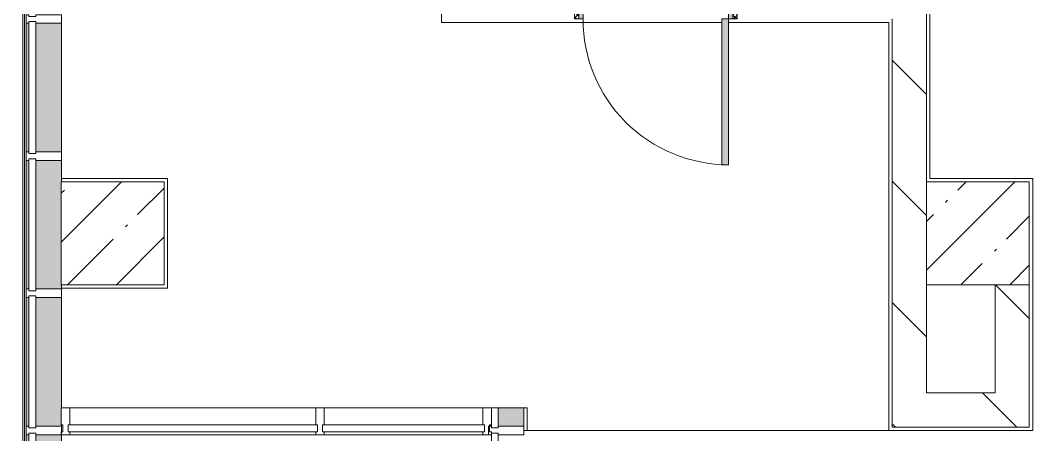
# Model space of a CAD drawing. Header units: millimetres. Extents: x 35881 to 234190, y -8553 to 29063.
# Drawn here: x 111000 to 116910, y 20725 to 23143 of the extents above; entities that cross this region are included whole.
import ezdxf

# ---------------------------------------------------------------- set-up
doc = ezdxf.new("R2010")
doc.units = ezdxf.units.MM
for name, color, linetype, lineweight, true_color in [('A-DETL-GENF-3', 7, 'Continuous', 5, 0xaaaaaa), ('A-DETL-GENF-4', 7, 'Continuous', 5, 0xe2e2e2), ('A-DOOR-4', 7, 'Continuous', 5, 0xaaaaaa), ('A-DOOR-5', 7, 'Continuous', 5, 0xe2e2e2), ('A-DOOR-FRAM-2', 7, 'Continuous', 5, 0xe2e2e2), ('A-DOOR-FRAM-3', 7, 'Continuous', 5, 0xaaaaaa), ('A-FLOR-1', 7, 'Continuous', 5, 0xaaaaaa), ('A-GLAZ-CWMG-4', 7, 'Continuous', 5, 0x383e42)]:
    doc.layers.add(name, color=color, linetype=linetype, lineweight=lineweight, true_color=true_color)
for name, color, linetype, lineweight in [('A-GLAZ-CURT-3', 7, 'Continuous', 5), ('A-GLAZ-CWMG-3', 7, 'Continuous', 5), ('I-WALL-4', 7, 'Continuous', 5), ('S-COLS-1', 7, 'Continuous', 5)]:
    doc.layers.add(name, color=color, linetype=linetype, lineweight=lineweight)
pattern_1 = [(135, (107179.66, 0), (-353.553, -353.553), [])]

# ---------------------------------------------------------------- blocks, each defined once
blk = doc.blocks.new('Системная панель - Стекло - 40мм-V261-1_10_2_птичка')
at = {"layer": 'A-GLAZ-CURT-3'}
for p, q in [((385, 40), (-385, 40)), ((-385, 40), (-385, 0)), ((-385, 0), (385, 0)), ((385, 0), (385, 40))]:
    blk.add_line(p, q, dxfattribs=at)
blk = doc.blocks.new('Прямоугольный импост - Импост структурный с накладкой - 190мм-23186010-1_10_2_птичка')
at = {"layer": 'A-GLAZ-CWMG-4'}
for points in [[(3861.1, 23175.1), (3871.1, 23175.1), (3871.1, 23925.1), (3854.1, 23925.1), (3854.1, 23175.1)], [(4031.1, 23175.1), (4061.1, 23175.1), (4060, 23925.1), (3911.1, 23925.1), (3911.1, 23175.1), (4006.1, 23175.1)]]:
    blk.add_hatch(color=256, dxfattribs=at).paths.add_polyline_path(points)
at = {"layer": 'A-GLAZ-CWMG-3'}
for p, q in [((3854.1, 23175.1), (3854.1, 23925.1)), ((4061.1, 23175.1), (4061.1, 23925.1))]:
    blk.add_line(p, q, dxfattribs=at)
blk = doc.blocks.new('Прямоугольный импост - Импост структурный с накладкой - 190мм-22862219-1_10_2_птичка')
at = {"layer": 'A-GLAZ-CWMG-3'}
for p, q in [((-25, 0), (-25, 17)), ((-25, 17), (25, 17)), ((-15, 0), (-25, 0)), ((-15, -40), (-15, 0)), ((25, 0), (15, 0)), ((15, 0), (15, -40)), ((25, 17), (25, 0)), ((-25, -190), (-25, -40)), ((-25, -40), (-15, -40)), ((15, -40), (25, -40)), ((25, -40), (25, -190)), ((25, -190), (-25, -190))]:
    blk.add_line(p, q, dxfattribs=at)
blk = doc.blocks.new('Системная панель - Стекло - 40мм-23189506-1_10_2_птичка')
at = {"layer": 'A-GLAZ-CURT-3'}
for p, q in [((727.5, 40), (-727.5, 40)), ((-727.5, 40), (-727.5, 0)), ((-727.5, 0), (727.5, 0)), ((727.5, 0), (727.5, 40))]:
    blk.add_line(p, q, dxfattribs=at)
blk = doc.blocks.new('Прямоугольный импост - Импост структурный с накладкой - 160мм-19877844-1_10_2_птичка')
at = {"layer": 'A-GLAZ-CWMG-3'}
for p, q in [((-50, 0), (-50, 17)), ((-50, 17), (0, 17)), ((-40, 0), (-50, 0)), ((-40, -40), (-40, 0)), ((0, 0), (-10, 0)), ((-10, 0), (-10, -40)), ((0, 7), (0, 0)), ((-50, -140), (-50, -40)), ((-50, -40), (-40, -40)), ((-10, -40), (0, -40)), ((0, -40), (0, -140)), ((0, -140), (-50, -140))]:
    blk.add_line(p, q, dxfattribs=at)
blk = doc.blocks.new('Прямоугольный импост - Импост структурный с накладкой - 190мм-24242608-1_10_2_птичка')
at = {"layer": 'A-GLAZ-CWMG-4'}
for points in [[(6610, 20775), (6760, 20775), (6760, 20882), (6610, 20882)], [(6570, 20775), (6570, 20782), (6560, 20782), (6560, 20775)]]:
    blk.add_hatch(color=256, dxfattribs=at).paths.add_polyline_path(points)
at = {"layer": 'A-GLAZ-CWMG-3'}
for p in [(6610, 20882), (6760, 20775)]:
    blk.add_line(p, (6760, 20882), dxfattribs=at)
blk = doc.blocks.new('Прямоугольный импост - Импост структурный с накладкой - 160мм-19877847-1_10_2_птичка')
at = {"layer": 'A-GLAZ-CWMG-3'}
for p, q in [((0, 17), (-50, 17)), ((-50, 17), (-50, 0)), ((-50, 0), (-40, 0)), ((-40, 0), (-40, -40)), ((-10, -40), (-10, 0)), ((-10, 0), (0, 0)), ((0, 0), (0, 17)), ((-40, -40), (-50, -40)), ((-50, -40), (-50, -140)), ((0, -40), (-10, -40)), ((0, -140), (0, -40)), ((-50, -140), (0, -140))]:
    blk.add_line(p, q, dxfattribs=at)
blk = doc.blocks.new('Прямоугольный импост - Импост структурный с накладкой - 160мм-23189503-1_10_2_птичка')
at = {"layer": 'A-GLAZ-CWMG-3'}
for p, q in [((5545, 20882), (4110, 20882)), ((5545, 20725), (4110, 20725))]:
    blk.add_line(p, q, dxfattribs=at)
blk = doc.blocks.new('Системная панель - Стекло - 40мм-23998919-1_10_2_птичка')
at = {"layer": 'A-GLAZ-CURT-3'}
for p, q in [((385, 40), (-385, 40)), ((-385, 40), (-385, 0)), ((385, 0), (385, 40)), ((-385, 0), (385, 0))]:
    blk.add_line(p, q, dxfattribs=at)
blk = doc.blocks.new('Прямоугольный импост - Импост структурный с накладкой - 190мм-23188961-1_10_2_птичка')
at = {"layer": 'A-GLAZ-CWMG-4'}
for points in [[(3871.1, 21150.1), (3871.1, 21525.1), (3854.1, 21525.1), (3854.1, 21150.1), (3861.1, 21150.1)], [(4031.1, 21150.1), (4061.1, 21150.1), (4060, 21525.1), (3911.1, 21525.1), (3911.1, 21150.1), (4006.1, 21150.1)]]:
    blk.add_hatch(color=256, dxfattribs=at).paths.add_polyline_path(points)
at = {"layer": 'A-GLAZ-CWMG-3'}
for p, q in [((3854.1, 21150.1), (3854.1, 21525.1)), ((4061.1, 21150.1), (4061.1, 21525.1))]:
    blk.add_line(p, q, dxfattribs=at)
blk = doc.blocks.new('110_Дверь_СКБ_1Ст_Внутренняя1 - Д-8т 950x2100h_СУ-31746493-1_10_2_птичка')
at = {"layer": 'A-DOOR-4'}
h = blk.add_hatch(dxfattribs=at)
h.set_pattern_fill('FP_83', color=256, style=0, pattern_type=2)
h.set_pattern_definition([(135, (1826.41, 104.685), (-14.14214, -14.14214), []), (225, (1826.41, 104.685), (14.14214, -14.14214), [])])
h.paths.add_polyline_path([(462.5, 40), (462.5, -40), (487.5, -40), (487.5, 40)])
at = {"layer": 'A-DOOR-5'}
h = blk.add_hatch(color=256, dxfattribs=at)
h.paths.add_polyline_path([(-412.5, 40), (-437.5, 40), (-437.5, -40), (-402.5, -40), (-402.5, 0), (-412.5, 0)])
h.paths.add_polyline_path([(437.5, 40), (437.5, 0), (427.5, 0), (427.5, -40), (462.5, -40), (462.5, 40)])
at = {"layer": 'A-DOOR-FRAM-2'}
for points in [[(-412.5, 890), (-412.5, 40), (-372.5, 40), (-372.5, 890)], [(-462.5, -40), (-492.5, -40), (-492.5, -48), (-422.5, -48), (-422.5, -40), (-456.7, -40)], [(456.5, -40), (447.5, -40), (447.5, -48), (517.5, -48), (517.5, -40), (462.5, -40)]]:
    blk.add_hatch(color=256, dxfattribs=at).paths.add_polyline_path(points)
at = {"layer": 'A-DOOR-FRAM-3'}
h = blk.add_hatch(dxfattribs=at)
h.set_pattern_fill('FP_84', color=256, style=0, pattern_type=2)
h.set_pattern_definition([(45, (-296.384, 104.685), (-14.1421, 14.1421), []), (135, (-296.384, 104.685), (-14.1421, -14.1421), [])])
h.paths.add_polyline_path([(-462.5, 40), (-456.7, -40), (-437.5, -40), (-437.5, 40)])
at = {"layer": 'A-DOOR-4'}
for p, q in [((-412.5, 890), (-412.5, 40)), ((-372.5, 890), (-412.5, 890)), ((-372.5, 40), (-372.5, 890)), ((-412.5, 40), (-372.5, 40))]:
    blk.add_line(p, q, dxfattribs=at)
blk.add_arc((-412.5, 40), 850, 360, 90, dxfattribs=at)
at = {"layer": 'A-DOOR-FRAM-3'}
for p, q in [((-437.5, 40), (-462.5, 40)), ((-462.5, 40), (-462.5, -40)), ((-412.5, 40), (-437.5, 40)), ((-437.5, 40), (-437.5, -40)), ((-437.5, -40), (-437.5, 40)), ((-412.5, 0), (-412.5, 40)), ((-402.5, 0), (-412.5, 0)), ((-402.5, -40), (-402.5, 0)), ((437.5, 0), (427.5, 0)), ((427.5, 0), (427.5, -40)), ((437.5, 40), (437.5, 0)), ((462.5, 40), (437.5, 40)), ((462.5, -40), (462.5, 40)), ((487.5, 40), (462.5, 40)), ((462.5, 40), (462.5, -40)), ((487.5, -40), (487.5, 40)), ((-422.5, -40), (-492.5, -40)), ((-492.5, -40), (-492.5, -48)), ((-492.5, -48), (-422.5, -48)), ((-462.5, -40), (-437.5, -40)), ((-422.5, -39), (-437.5, -39)), ((-437.5, -39), (-437.5, -40)), ((-437.5, -40), (-402.5, -40)), ((-437.5, -40), (-422.5, -40)), ((-422.5, -40), (-422.5, -39)), ((-422.5, -48), (-422.5, -40)), ((427.5, -40), (462.5, -40)), ((462.5, -39), (447.5, -39)), ((447.5, -39), (447.5, -40)), ((447.5, -40), (462.5, -40)), ((517.5, -40), (447.5, -40)), ((447.5, -40), (447.5, -48)), ((447.5, -48), (517.5, -48)), ((462.5, -40), (462.5, -39)), ((462.5, -40), (487.5, -40)), ((517.5, -48), (517.5, -40))]:
    blk.add_line(p, q, dxfattribs=at)
blk = doc.blocks.new('Прямоугольный импост - Импост структурный с накладкой - 190мм-23190277-1_10_2_птичка')
at = {"layer": 'A-GLAZ-CWMG-4'}
for points in [[(3861.1, 19950.1), (3871.1, 19950.1), (3871.1, 20725.1), (3854.1, 20725.1), (3854.1, 19950.1)], [(4006.1, 19950.1), (4061.1, 19950.1), (4060, 20725.1), (3911.1, 20725), (3911.1, 19950.1)], [(3871.1, 19950.1), (3911.1, 19950.1), (3910, 20627.1), (3871.1, 20627.1), (3871.1, 20192.4)]]:
    blk.add_hatch(color=256, dxfattribs=at).paths.add_polyline_path(points)
at = {"layer": 'A-GLAZ-CWMG-3'}
for p, q in [((3854.1, 19950.1), (3854.1, 20725.1)), ((4061.1, 19950.1), (4061.1, 20725.1)), ((3871.1, 19950.1), (3871.1, 20627.1)), ((3911.1, 19950.1), (3911.1, 20627.1))]:
    blk.add_line(p, q, dxfattribs=at)
blk = doc.blocks.new('Системная панель - Стекло - 40мм-31929511-1_10_2_птичка')
at = {"layer": 'A-GLAZ-CURT-3'}
for p, q in [((58.5, 40), (-58.5, 40)), ((-58.5, 40), (-58.5, 0)), ((-58.5, 0), (58.5, 0)), ((58.5, 0), (58.5, 40))]:
    blk.add_line(p, q, dxfattribs=at)
blk = doc.blocks.new('Прямоугольный импост - Импост структурный с накладкой - 190мм-23188962-1_10_2_птичка')
at = {"layer": 'A-GLAZ-CWMG-4'}
for points in [[(3861.1, 20775.1), (3871.1, 20775.1), (3871.1, 21150.1), (3854.1, 21150.1), (3854.1, 20775.1)], [(4060, 20775.1), (4061.1, 20775.1), (4060, 21150.1), (3911.1, 21150.1), (3911.1, 20775.1), (4031.1, 20775.1)]]:
    blk.add_hatch(color=256, dxfattribs=at).paths.add_polyline_path(points)
at = {"layer": 'A-GLAZ-CWMG-3'}
for p, q in [((3854.1, 20775.1), (3854.1, 21150.1)), ((4061.1, 20882), (4061.1, 21150.1)), ((4061.1, 20775.1), (4061.1, 20782))]:
    blk.add_line(p, q, dxfattribs=at)
blk = doc.blocks.new('Прямоугольный импост - Импост структурный с накладкой - 190мм-V268-1_10_2_птичка')
at = {"layer": 'A-GLAZ-CWMG-3'}
for p, q in [((-25, 0), (-25, 17)), ((-25, 17), (25, 17)), ((-15, 0), (-25, 0)), ((-15, -40), (-15, 0)), ((25, 17), (25, 0)), ((-25, -190), (-25, -40)), ((-25, -40), (-15, -40)), ((25, -40), (25, -190)), ((25, -190), (-25, -190))]:
    blk.add_line(p, q, dxfattribs=at)
blk = doc.blocks.new('Системная панель - Стекло - 40мм-23770450-1_10_2_птичка')
at = {"layer": 'A-GLAZ-CURT-3'}
for p, q in [((472.5, 40), (-472.5, 40)), ((-472.5, 40), (-472.5, 0)), ((-472.5, 0), (472.5, 0)), ((472.5, 0), (472.5, 40))]:
    blk.add_line(p, q, dxfattribs=at)
blk = doc.blocks.new('Прямоугольный импост - Импост структурный с накладкой - 160мм-23770448-1_10_2_птичка')
at = {"layer": 'A-GLAZ-CWMG-3'}
for p, q in [((6520, 20882), (5595, 20882)), ((6520, 20725), (5595, 20725))]:
    blk.add_line(p, q, dxfattribs=at)
blk = doc.blocks.new('Прямоугольный импост - Импост структурный с накладкой - 160мм-19877843-1_10_2_птичка')
at = {"layer": 'A-GLAZ-CWMG-3'}
for p, q in [((-25, 0), (-25, 17)), ((-25, 17), (25, 17)), ((-15, 0), (-25, 0)), ((-15, -40), (-15, 0)), ((25, 0), (15, 0)), ((15, 0), (15, -40)), ((25, 17), (25, 0)), ((-25, -140), (-25, -40)), ((-25, -40), (-15, -40)), ((15, -40), (25, -40)), ((25, -40), (25, -140)), ((25, -140), (-25, -140))]:
    blk.add_line(p, q, dxfattribs=at)
blk = doc.blocks.new('BSC_Колонна _Прямоугольная - 600х600-V325-1_10_2_птичка')
at = {"layer": 'S-COLS-1'}
h = blk.add_hatch(dxfattribs=at)
h.set_pattern_fill('FP_157', color=256, style=0, pattern_type=2)
h.set_pattern_definition([(45, (-4360, -21900), (-285.123, 285.123), []), (45, (-4074.88, -21900), (-285.123, 285.123), [504.031, -100.806, 16.764, -84.042])])
h.paths.add_polyline_path([(163.6, -300), (300, -300), (300, 300), (-300, 300), (-300, -300), (44.3, -300)])
for p, q in [((300, 300), (-300, 300)), ((-300, 300), (-300, -300)), ((300, -300), (300, 300)), ((-300, -300), (300, -300))]:
    blk.add_line(p, q, dxfattribs=at)
blk = doc.blocks.new('Прямоугольный импост - Импост структурный с накладкой - 190мм-V330-1_10_2_птичка')
at = {"layer": 'A-GLAZ-CWMG-3'}
for p, q in [((-25, 0), (-25, 17)), ((-25, 17), (25, 17)), ((-15, 0), (-25, 0)), ((-15, -40), (-15, 0)), ((25, 17), (25, 0)), ((-25, -190), (-25, -40)), ((-25, -40), (-15, -40)), ((25, -40), (25, -190)), ((25, -190), (-25, -190))]:
    blk.add_line(p, q, dxfattribs=at)
blk = doc.blocks.new('Дверь_Витражная_остекление_ - ДВН_ДАО_Главный вход_1800 в свету 3-32257949-1_10_2_птичка')
at = {"layer": 'A-DETL-GENF-4'}
for points in [[(-707, -109.5), (-707, -17), (-752, -17), (-752, -504), (-707, -504), (-707, -135.7)], [(860, -187.5), (860, -17), (815, -17), (815, -1000), (860, -1000)]]:
    blk.add_hatch(color=256, dxfattribs=at).paths.add_polyline_path(points)
at = {"layer": 'A-DETL-GENF-3'}
for p, q in [((-752, -504), (-752, -17)), ((-752, -17), (-752, -504)), ((-707, -504), (-707, -17)), ((-707, -504), (-707, -17)), ((815, -1000), (815, -17)), ((815, -17), (815, -1000)), ((860, -1000), (860, -17)), ((860, -1000), (860, -17)), ((-752, -80), (-707, -80)), ((-742, -424), (-742, -80)), ((-698, -424), (-698, -80)), ((806, -920), (806, -80)), ((860, -80), (815, -80)), ((850, -920), (850, -80)), ((-752, -424), (-707, -424)), ((-752, -504), (-707, -504)), ((-752, -504), (-707, -504)), ((860, -920), (815, -920)), ((860, -1000), (815, -1000)), ((815, -1000), (860, -1000))]:
    blk.add_line(p, q, dxfattribs=at)
at = {"layer": 'A-DOOR-4'}
for p, q in [((-860, 40), (-752, 40)), ((-860, 0), (-860, 40)), ((-752, 40), (-752, 0)), ((752, 40), (860, 40)), ((752, 0), (752, 40)), ((860, 40), (860, 0)), ((-752, 0), (-860, 0)), ((-752, -504), (-752, -17)), ((860, 0), (752, 0)), ((752, -1000), (752, -17))]:
    blk.add_line(p, q, dxfattribs=at)
for centre, radius, start, end in [((-752, 0), 504, 270, 358.01682), ((752, 0), 1000, 180.98524, 270)]:
    blk.add_arc(centre, radius, start, end, dxfattribs=at)
blk = doc.blocks.new('Системная панель - Стекло - 40мм-V338-1_10_2_птичка')
at = {"layer": 'A-GLAZ-CURT-3'}
for p, q in [((385, 40), (-385, 40)), ((-385, 40), (-385, 0)), ((-385, 0), (385, 0)), ((385, 0), (385, 40))]:
    blk.add_line(p, q, dxfattribs=at)
blk = doc.blocks.new('Прямоугольный импост - Импост структурный с накладкой - 190мм-V339-1_10_2_птичка')
at = {"layer": 'A-GLAZ-CWMG-4'}
for points in [[(3871.1, 21575.1), (3871.1, 22325.1), (3854.1, 22325.1), (3854.1, 21575.1), (3861.1, 21575.1)], [(4006.1, 21575.1), (4061.1, 21580), (4060, 22325.1), (3911.1, 22325.1), (3911.1, 21575.1)]]:
    blk.add_hatch(color=256, dxfattribs=at).paths.add_polyline_path(points)
at = {"layer": 'A-GLAZ-CWMG-3'}
for p, q in [((3854.1, 21575.1), (3854.1, 22325.1)), ((4061.1, 22200), (4061.1, 22325.1)), ((4061.1, 21575.1), (4061.1, 21600))]:
    blk.add_line(p, q, dxfattribs=at)
blk = doc.blocks.new('Прямоугольный импост - Импост структурный с накладкой - 170мм-23186685-1_10_2_птичка')
at = {"layer": 'A-GLAZ-CWMG-3'}
for p, q in [((3836.1, 20672.1), (3836.1, 27150.1)), ((3846.1, 20672.1), (3846.1, 27150.1))]:
    blk.add_line(p, q, dxfattribs=at)
blk = doc.blocks.new('BSC_Колонна _Прямоугольная - 600х600-23998051-1_10_2_птичка')
at = {"layer": 'S-COLS-1'}
h = blk.add_hatch(dxfattribs=at)
h.set_pattern_fill('FP_172', color=256, style=0, pattern_type=2)
h.set_pattern_definition([(45, (-9410, -21900), (-285.123, 285.123), []), (45, (-9124.88, -21900), (-285.123, 285.123), [504.031, -100.806, 16.764, -84.042])])
h.paths.add_polyline_path([(300, -300), (300, 300), (-300, 300), (-300, -300), (2.1, -300)])
for p, q in [((300, 300), (-300, 300)), ((-300, 300), (-300, -300)), ((300, -300), (300, 300)), ((-300, -300), (300, -300))]:
    blk.add_line(p, q, dxfattribs=at)
blk = doc.blocks.new('Дверь_Витражная_СКБ_2Ст - ВН-1_ ДВН_ДАО_Главный вход_1800 в свету 3-31912953-1_10_2_птичка')
at = {"layer": 'A-DETL-GENF-4'}
for points in [[(-777, -17), (-822, -17), (-822, -554), (-777, -554), (-777, -25)], [(768, -25), (768, -17), (723, -17), (723, -1000), (768, -1000), (768, -35)]]:
    blk.add_hatch(color=256, dxfattribs=at).paths.add_polyline_path(points)
at = {"layer": 'A-DETL-GENF-3'}
for p, q in [((732, 40), (732, 0)), ((732, 40), (732, 0)), ((-822, -554), (-822, -17)), ((-822, -17), (-822, -554)), ((-777, -554), (-777, -17)), ((-777, -554), (-777, -17)), ((723, -1000), (723, -17)), ((723, -17), (723, -1000)), ((768, -1000), (768, -17)), ((768, -1000), (768, -17)), ((-822, -80), (-777, -80)), ((-812, -474), (-812, -80)), ((-768, -474), (-768, -80)), ((714, -920), (714, -80)), ((768, -80), (723, -80)), ((758, -920), (758, -80)), ((-822, -474), (-777, -474)), ((-822, -554), (-777, -554)), ((-822, -554), (-777, -554)), ((768, -920), (723, -920)), ((768, -1000), (723, -1000)), ((723, -1000), (768, -1000))]:
    blk.add_line(p, q, dxfattribs=at)
at = {"layer": 'A-DOOR-4'}
for p, q in [((-885, 40), (-777, 40)), ((-885, 0), (-885, 40)), ((-777, 40), (-777, 0)), ((777, 40), (885, 40)), ((777, 0), (777, 40)), ((885, 40), (885, 0)), ((-777, 0), (-885, 0)), ((-822, -554), (-822, -17)), ((732, -1000), (732, -17)), ((885, 0), (777, 0))]:
    blk.add_line(p, q, dxfattribs=at)
for centre, radius, start, end in [((-822, 0), 554, 270, 358.19581), ((732, 0), 1000, 180.98524, 270)]:
    blk.add_arc(centre, radius, start, end, dxfattribs=at)

msp = doc.modelspace()

# ---------------------------------------------------------------- hatches: boundary and pattern name
at = {"layer": 'I-WALL-4'}
h = msp.add_hatch(dxfattribs=at)
h.set_pattern_fill('FP_73', color=256, style=0, pattern_type=2)
h.set_pattern_definition(pattern_1)
h.paths.add_polyline_path([(116089.7, 20970), (116289.7, 20970), (116289.7, 23150), (116089.7, 23150), (116089.7, 20980.8)])
h = msp.add_hatch(dxfattribs=at)
h.set_pattern_fill('FP_73', color=256, style=0, pattern_type=2)
h.set_pattern_definition(pattern_1)
h.paths.add_polyline_path([(116889.7, 20970), (116889.7, 21600), (116689.7, 21600), (116689.7, 20970)])
h = msp.add_hatch(dxfattribs=at)
h.set_pattern_fill('FP_73', color=256, style=0, pattern_type=2)
h.set_pattern_definition(pattern_1)
h.paths.add_polyline_path([(116882.5, 20770), (116889.7, 20770), (116889.7, 20970), (116089.7, 20970), (116089.7, 20770), (116289.7, 20770)])

# ---------------------------------------------------------------- linework, layer by layer
at = {"layer": 'A-FLOR-1'}
for p, q in [((113459.7, 23130), (113459.7, 25510)), ((116309.7, 24299), (116309.7, 22220)), ((115094.7, 23130), (113459.7, 23130)), ((116069.7, 23130), (115134.7, 23130)), ((116069.7, 20750), (116069.7, 23130)), ((111240.8, 22220), (111859.7, 22220)), ((111859.7, 22220), (111859.7, 21580)), ((116309.7, 22220), (116909.7, 22220)), ((116909.7, 22220), (116909.7, 20750)), ((111859.7, 21580), (111240.8, 21580)), ((113939.7, 20882), (113959.7, 20882)), ((113959.7, 20882), (113959.7, 20750)), ((116909.7, 20750), (113939.7, 20750))]:
    msp.add_line(p, q, dxfattribs=at)
at = {"layer": 'I-WALL-4'}
for p, q in [((116289.7, 22200), (116289.7, 24320)), ((116089.7, 23150), (116089.7, 20770)), ((116289.7, 20970), (116289.7, 21600)), ((116689.7, 21600), (116689.7, 20970)), ((116889.7, 20770), (116889.7, 21600)), ((116689.7, 20970), (116289.7, 20970)), ((116089.7, 20770), (116889.7, 20770))]:
    msp.add_line(p, q, dxfattribs=at)

# ---------------------------------------------------------------- block references
at = {"layer": 'A-DOOR-4'}
for name, p, rotation in [('110_Дверь_СКБ_1Ст_Внутренняя1 - Д-8т 950x2100h_СУ-31746493-1_10_2_птичка', (114722.2, 23190), 180), ('Дверь_Витражная_СКБ_2Ст - ВН-1_ ДВН_ДАО_Главный вход_1800 в свету 3-31912953-1_10_2_птичка', (111050.8, 19850.1), 269.9999999999999), ('Дверь_Витражная_остекление_ - ДВН_ДАО_Главный вход_1800 в свету 3-32257949-1_10_2_птичка', (113749.7, 19875), 269.9999999999999)]:
    msp.add_blockref(name, p, dxfattribs=dict(at, rotation=rotation))
at = {"layer": 'A-GLAZ-CURT-3', "rotation": 269.9999999999999}
for name, p in [('Системная панель - Стекло - 40мм-V261-1_10_2_птичка', (111050.8, 22750.1)), ('Системная панель - Стекло - 40мм-V338-1_10_2_птичка', (111050.8, 21950.1)), ('Системная панель - Стекло - 40мм-23998919-1_10_2_птичка', (111050.8, 21150.1)), ('Системная панель - Стекло - 40мм-31929511-1_10_2_птичка', (113749.7, 20823.5))]:
    msp.add_blockref(name, p, dxfattribs=at)
at = {"layer": 'A-GLAZ-CURT-3'}
for name, p in [('Системная панель - Стекло - 40мм-23189506-1_10_2_птичка', (112007.2, 20742)), ('Системная панель - Стекло - 40мм-23770450-1_10_2_птичка', (113237.2, 20742))]:
    msp.add_blockref(name, p, dxfattribs=at)
at = {"layer": 'A-GLAZ-CWMG-3'}
for name, p in [('Прямоугольный импост - Импост структурный с накладкой - 170мм-23186685-1_10_2_птичка', (107179.7, 0)), ('Прямоугольный импост - Импост структурный с накладкой - 190мм-23186010-1_10_2_птичка', (107179.7, -800)), ('Прямоугольный импост - Импост структурный с накладкой - 190мм-V339-1_10_2_птичка', (107179.7, 0)), ('Прямоугольный импост - Импост структурный с накладкой - 190мм-23188961-1_10_2_птичка', (107179.7, 0)), ('Прямоугольный импост - Импост структурный с накладкой - 190мм-23188962-1_10_2_птичка', (107179.7, 0)), ('Прямоугольный импост - Импост структурный с накладкой - 160мм-23189503-1_10_2_птичка', (107179.7, 0)), ('Прямоугольный импост - Импост структурный с накладкой - 160мм-23770448-1_10_2_птичка', (107179.7, 0)), ('Прямоугольный импост - Импост структурный с накладкой - 190мм-24242608-1_10_2_птичка', (107179.7, 0)), ('Прямоугольный импост - Импост структурный с накладкой - 190мм-23190277-1_10_2_птичка', (107179.7, 0))]:
    msp.add_blockref(name, p, dxfattribs=at)
at = {"layer": 'A-GLAZ-CWMG-3', "extrusion": (0, 0, -1)}
for name, p, rotation in [('Прямоугольный импост - Импост структурный с накладкой - 190мм-22862219-1_10_2_птичка', (-111050.8, 23150.1), 270.0000000000001), ('Прямоугольный импост - Импост структурный с накладкой - 190мм-22862219-1_10_2_птичка', (-111050.8, 22350.1), 270.0000000000001), ('Прямоугольный импост - Импост структурный с накладкой - 190мм-22862219-1_10_2_птичка', (-111050.8, 21550.1), 270.0000000000001), ('Прямоугольный импост - Импост структурный с накладкой - 160мм-19877843-1_10_2_птичка', (-112749.7, 20742), 180), ('Прямоугольный импост - Импост структурный с накладкой - 160мм-19877844-1_10_2_птичка', (-113749.7, 20742), 180), ('Прямоугольный импост - Импост структурный с накладкой - 190мм-V268-1_10_2_птичка', (-111050.8, 20750.1), 270.0000000000001), ('Прямоугольный импост - Импост структурный с накладкой - 190мм-V330-1_10_2_птичка', (-113749.7, 20750), 270.0000000000001)]:
    msp.add_blockref(name, p, dxfattribs=dict(at, rotation=rotation))
at = {"layer": 'A-GLAZ-CWMG-3', "rotation": 180}
msp.add_blockref('Прямоугольный импост - Импост структурный с накладкой - 160мм-19877847-1_10_2_птичка', (111239.7, 20742), dxfattribs=at)
at = {"layer": 'S-COLS-1'}
for name, p in [('BSC_Колонна _Прямоугольная - 600х600-V325-1_10_2_птичка', (111539.7, 21900)), ('BSC_Колонна _Прямоугольная - 600х600-23998051-1_10_2_птичка', (116589.7, 21900))]:
    msp.add_blockref(name, p, dxfattribs=at)

doc.saveas('drawing.dxf')
